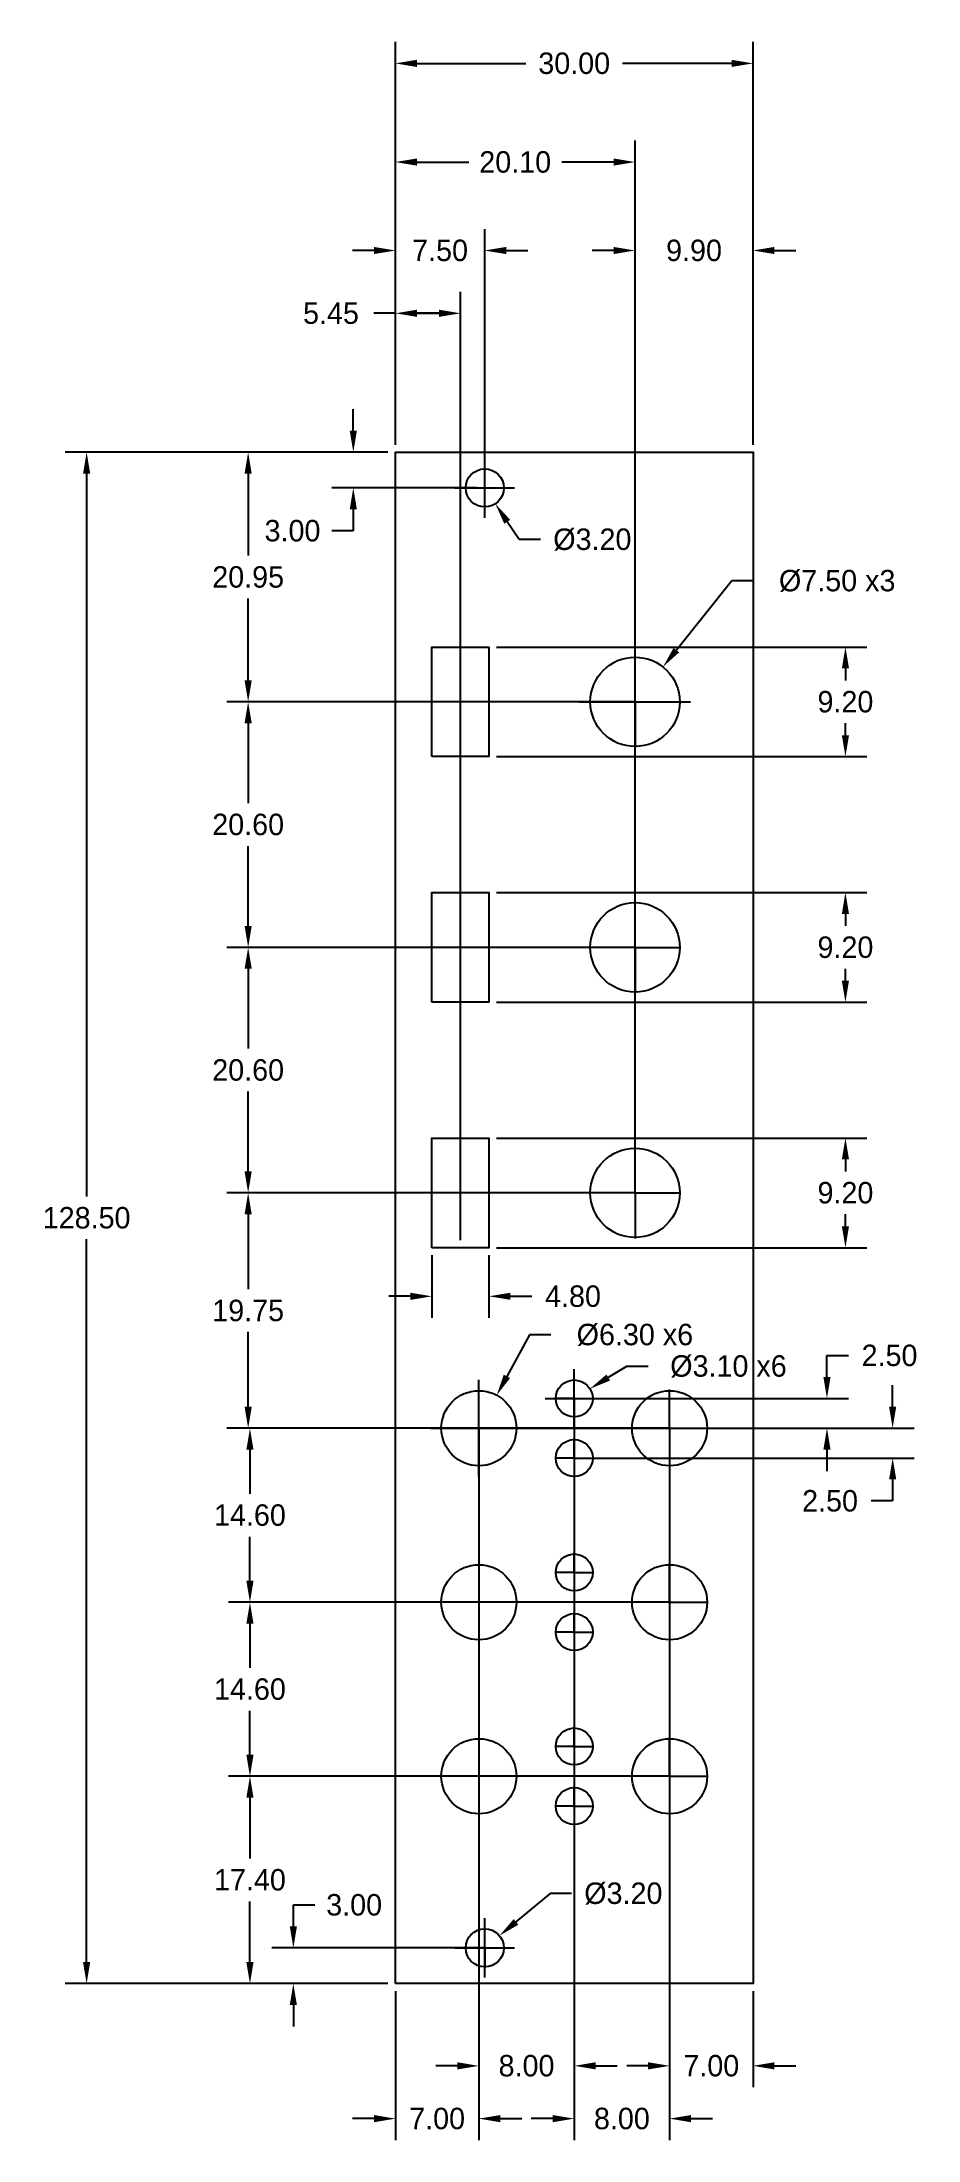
# Model space of a CAD drawing. Header units: millimetres. Extents: x -29 to 44, y -13 to 163.
import ezdxf

# ---------------------------------------------------------------- set-up
doc = ezdxf.new("R2010")
doc.units = ezdxf.units.MM
doc.header["$MEASUREMENT"] = 0
doc.layers.add('Dimensions', color=1, linetype='Continuous')
doc.layers.add('Panel', color=7, linetype='Continuous')
doc.dimstyles.get("Standard").update_dxf_attribs({"dimscale": 10, "dimtxt": 0.18, "dimasz": 0.18, "dimexe": 0.18, "dimexo": 0.0625, "dimgap": 0.09, "dimtad": 0, "dimtih": 1, "dimtoh": 1, "dimzin": 0, "dimdsep": 46, "dimtxsty": 'Standard', "dimcen": -0.09, "dimadec": 0, "dimazin": 0, "dimtfac": 1, "dimtdec": 4, "dimtofl": 0, "dimtmove": 0, "dimatfit": 3, "dimfxl": 1, "dimtolj": 1, "dimtzin": 0, "dimarcsym": 0})

# ---------------------------------------------------------------- blocks, each defined once
blk = doc.blocks.new('*D156')
at = {"layer": 'Dimensions', "color": 0}
for p, q in [((7.7, 123.01), (7.7, 128.01)), ((5.2, 125.51), (10.2, 125.51))]:
    blk.add_line(p, q, dxfattribs=at)
at = {"layer": 'Dimensions', "color": 0, "lineweight": -2}
for p, q in [((10.57, 121.17), (9.58, 122.67)), ((12.37, 121.17), (10.57, 121.17))]:
    blk.add_line(p, q, dxfattribs=at)
at = {"layer": 'Dimensions', "color": 0}
blk.add_solid([(9.83, 122.84), (9.33, 122.51), (8.58, 124.18)], dxfattribs=at)
at = {"layer": 'Dimensions', "color": 0, "insert": (16.72, 121.17), "char_height": 1.8, "attachment_point": 5}
blk.add_mtext('\\A1;%%c3.20', dxfattribs=at)
blk = doc.blocks.new('*D209')
at = {"layer": 'Dimensions', "color": 0, "lineweight": -2}
for p, q in [((22.58, 17.41), (-13.8, 17.41)), ((-12, 15.61), (-12, 10.51)), ((-12, 1.81), (-12, 6.91)), ((-0.43, 0.01), (-13.8, 0.01))]:
    blk.add_line(p, q, dxfattribs=at)
at = {"layer": 'Dimensions', "color": 0}
for points in [[(-11.7, 15.61), (-12.3, 15.61), (-12, 17.41)], [(-12.3, 1.81), (-11.7, 1.81), (-12, 0.01)]]:
    blk.add_solid(points, dxfattribs=at)
at = {"layer": 'Dimensions', "color": 0, "insert": (-12, 8.71), "char_height": 1.8, "attachment_point": 5}
blk.add_mtext('\\A1;17.40', dxfattribs=at)
blk = doc.blocks.new('*D210')
at = {"layer": 'Dimensions', "color": 0, "lineweight": -2}
for p, q in [((22.58, 32.01), (-13.8, 32.01)), ((-12, 30.21), (-12, 26.51)), ((-12, 19.21), (-12, 22.91)), ((22.58, 17.41), (-13.8, 17.41))]:
    blk.add_line(p, q, dxfattribs=at)
at = {"layer": 'Dimensions', "color": 0}
for points in [[(-11.7, 30.21), (-12.3, 30.21), (-12, 32.01)], [(-12.3, 19.21), (-11.7, 19.21), (-12, 17.41)]]:
    blk.add_solid(points, dxfattribs=at)
at = {"layer": 'Dimensions', "color": 0, "insert": (-12, 24.71), "char_height": 1.8, "attachment_point": 5}
blk.add_mtext('\\A1;14.60', dxfattribs=at)
blk = doc.blocks.new('*D211')
at = {"layer": 'Dimensions', "color": 0, "lineweight": -2}
for p, q in [((22.58, 46.61), (-13.8, 46.61)), ((-12, 44.81), (-12, 41.11)), ((-12, 33.81), (-12, 37.51)), ((22.58, 32.01), (-13.8, 32.01))]:
    blk.add_line(p, q, dxfattribs=at)
at = {"layer": 'Dimensions', "color": 0}
for points in [[(-11.7, 44.81), (-12.3, 44.81), (-12, 46.61)], [(-12.3, 33.81), (-11.7, 33.81), (-12, 32.01)]]:
    blk.add_solid(points, dxfattribs=at)
at = {"layer": 'Dimensions', "color": 0, "insert": (-12, 39.31), "char_height": 1.8, "attachment_point": 5}
blk.add_mtext('\\A1;14.60', dxfattribs=at)
blk = doc.blocks.new('*D212')
at = {"layer": 'Dimensions', "color": 0, "lineweight": -2}
for p, q in [((19.68, 66.36), (-13.95, 66.36)), ((-12.15, 64.56), (-12.15, 58.28)), ((-12.15, 48.41), (-12.15, 54.69)), ((22.58, 46.61), (-13.95, 46.61))]:
    blk.add_line(p, q, dxfattribs=at)
at = {"layer": 'Dimensions', "color": 0}
for points in [[(-11.85, 64.56), (-12.45, 64.56), (-12.15, 66.36)], [(-12.45, 48.41), (-11.85, 48.41), (-12.15, 46.61)]]:
    blk.add_solid(points, dxfattribs=at)
at = {"layer": 'Dimensions', "color": 0, "insert": (-12.15, 56.48), "char_height": 1.8, "attachment_point": 5}
blk.add_mtext('\\A1;19.75', dxfattribs=at)
blk = doc.blocks.new('*D213')
at = {"layer": 'Dimensions', "color": 0, "lineweight": -2}
for p, q in [((8.68, 70.96), (39.75, 70.96)), ((37.95, 69.16), (37.95, 68.16)), ((37.95, 63.56), (37.95, 64.56)), ((8.68, 61.76), (39.75, 61.76))]:
    blk.add_line(p, q, dxfattribs=at)
at = {"layer": 'Dimensions', "color": 0}
for points in [[(38.25, 69.16), (37.65, 69.16), (37.95, 70.96)], [(37.65, 63.56), (38.25, 63.56), (37.95, 61.76)]]:
    blk.add_solid(points, dxfattribs=at)
at = {"layer": 'Dimensions', "color": 0, "insert": (37.95, 66.36), "char_height": 1.8, "attachment_point": 5}
blk.add_mtext('\\A1;9.20', dxfattribs=at)
blk = doc.blocks.new('*D214')
at = {"layer": 'Dimensions', "color": 0, "lineweight": -2}
for p, q in [((8.68, 91.56), (39.75, 91.56)), ((37.95, 89.76), (37.95, 88.76)), ((37.95, 84.16), (37.95, 85.16)), ((8.68, 82.36), (39.75, 82.36))]:
    blk.add_line(p, q, dxfattribs=at)
at = {"layer": 'Dimensions', "color": 0}
for points in [[(38.25, 89.76), (37.65, 89.76), (37.95, 91.56)], [(37.65, 84.16), (38.25, 84.16), (37.95, 82.36)]]:
    blk.add_solid(points, dxfattribs=at)
at = {"layer": 'Dimensions', "color": 0, "insert": (37.95, 86.96), "char_height": 1.8, "attachment_point": 5}
blk.add_mtext('\\A1;9.20', dxfattribs=at)
blk = doc.blocks.new('*D215')
at = {"layer": 'Dimensions', "color": 0, "lineweight": -2}
for p, q in [((8.68, 112.16), (39.75, 112.16)), ((37.95, 110.36), (37.95, 109.36)), ((37.95, 104.76), (37.95, 105.76)), ((8.68, 102.96), (39.75, 102.96))]:
    blk.add_line(p, q, dxfattribs=at)
at = {"layer": 'Dimensions', "color": 0}
for points in [[(38.25, 110.36), (37.65, 110.36), (37.95, 112.16)], [(37.65, 104.76), (38.25, 104.76), (37.95, 102.96)]]:
    blk.add_solid(points, dxfattribs=at)
at = {"layer": 'Dimensions', "color": 0, "insert": (37.95, 107.56), "char_height": 1.8, "attachment_point": 5}
blk.add_mtext('\\A1;9.20', dxfattribs=at)
blk = doc.blocks.new('*D216')
at = {"layer": 'Dimensions', "color": 0, "lineweight": -2}
for p, q in [((19.68, 86.96), (-13.95, 86.96)), ((-12.15, 85.16), (-12.15, 78.46)), ((-12.15, 68.16), (-12.15, 74.86)), ((19.68, 66.36), (-13.95, 66.36))]:
    blk.add_line(p, q, dxfattribs=at)
at = {"layer": 'Dimensions', "color": 0}
for points in [[(-11.85, 85.16), (-12.45, 85.16), (-12.15, 86.96)], [(-12.45, 68.16), (-11.85, 68.16), (-12.15, 66.36)]]:
    blk.add_solid(points, dxfattribs=at)
at = {"layer": 'Dimensions', "color": 0, "insert": (-12.15, 76.66), "char_height": 1.8, "attachment_point": 5}
blk.add_mtext('\\A1;20.60', dxfattribs=at)
blk = doc.blocks.new('*D217')
at = {"layer": 'Dimensions', "color": 0, "lineweight": -2}
for p, q in [((19.68, 107.56), (-13.95, 107.56)), ((-12.15, 105.76), (-12.15, 99.06)), ((-12.15, 88.76), (-12.15, 95.46)), ((19.68, 86.96), (-13.95, 86.96))]:
    blk.add_line(p, q, dxfattribs=at)
at = {"layer": 'Dimensions', "color": 0}
for points in [[(-11.85, 105.76), (-12.45, 105.76), (-12.15, 107.56)], [(-12.45, 88.76), (-11.85, 88.76), (-12.15, 86.96)]]:
    blk.add_solid(points, dxfattribs=at)
at = {"layer": 'Dimensions', "color": 0, "insert": (-12.15, 97.26), "char_height": 1.8, "attachment_point": 5}
blk.add_mtext('\\A1;20.60', dxfattribs=at)
blk = doc.blocks.new('*D218')
at = {"layer": 'Dimensions', "color": 0, "lineweight": -2}
for p, q in [((-0.43, 128.51), (-13.95, 128.51)), ((-12.15, 126.71), (-12.15, 119.83)), ((-12.15, 109.36), (-12.15, 116.23)), ((19.68, 107.56), (-13.95, 107.56))]:
    blk.add_line(p, q, dxfattribs=at)
at = {"layer": 'Dimensions', "color": 0}
for points in [[(-11.85, 126.71), (-12.45, 126.71), (-12.15, 128.51)], [(-12.45, 109.36), (-11.85, 109.36), (-12.15, 107.56)]]:
    blk.add_solid(points, dxfattribs=at)
at = {"layer": 'Dimensions', "color": 0, "insert": (-12.15, 118.03), "char_height": 1.8, "attachment_point": 5}
blk.add_mtext('\\A1;20.95', dxfattribs=at)
blk = doc.blocks.new('*D219')
at = {"layer": 'Dimensions', "color": 0, "lineweight": -2}
for p, q in [((-0.43, 128.51), (-27.5, 128.51)), ((-25.7, 126.71), (-25.7, 66.06)), ((-25.7, 1.81), (-25.7, 62.46)), ((-0.43, 0.01), (-27.5, 0.01))]:
    blk.add_line(p, q, dxfattribs=at)
at = {"layer": 'Dimensions', "color": 0}
for points in [[(-25.4, 126.71), (-26, 126.71), (-25.7, 128.51)], [(-26, 1.81), (-25.4, 1.81), (-25.7, 0.01)]]:
    blk.add_solid(points, dxfattribs=at)
at = {"layer": 'Dimensions', "color": 0, "insert": (-25.7, 64.26), "char_height": 1.8, "attachment_point": 5}
blk.add_mtext('\\A1;128.50', dxfattribs=at)
blk = doc.blocks.new('*D220')
at = {"layer": 'Dimensions', "color": 0, "lineweight": -2}
for p, q in [((-8.36, 6.61), (-6.56, 6.61)), ((-8.36, 4.81), (-8.36, 6.61)), ((7.07, 3.01), (-10.16, 3.01)), ((-0.43, 0.01), (-10.16, 0.01)), ((-8.36, -1.79), (-8.36, -3.59))]:
    blk.add_line(p, q, dxfattribs=at)
at = {"layer": 'Dimensions', "color": 0}
for points in [[(-8.66, 4.81), (-8.06, 4.81), (-8.36, 3.01)], [(-8.06, -1.79), (-8.66, -1.79), (-8.36, 0.01)]]:
    blk.add_solid(points, dxfattribs=at)
at = {"layer": 'Dimensions', "color": 0, "insert": (-3.26, 6.61), "char_height": 1.8, "attachment_point": 5}
blk.add_mtext('\\A1;3.00', dxfattribs=at)
blk = doc.blocks.new('*D221')
at = {"layer": 'Dimensions', "color": 0, "lineweight": -2}
for p, q in [((7.2, 45.98), (7.2, -13.12)), ((0.2, -0.62), (0.2, -13.12)), ((-1.6, -11.32), (-3.4, -11.32)), ((9, -11.32), (10.8, -11.32))]:
    blk.add_line(p, q, dxfattribs=at)
at = {"layer": 'Dimensions', "color": 0}
for points in [[(-1.6, -11.62), (-1.6, -11.02), (0.2, -11.32)], [(9, -11.02), (9, -11.62), (7.2, -11.32)]]:
    blk.add_solid(points, dxfattribs=at)
at = {"layer": 'Dimensions', "color": 0, "insert": (3.7, -11.32), "char_height": 1.8, "attachment_point": 5}
blk.add_mtext('\\A1;7.00', dxfattribs=at)
blk = doc.blocks.new('*D222')
at = {"layer": 'Dimensions', "color": 0, "lineweight": -2}
for p, q in [((15.2, 48.48), (15.2, -8.69)), ((7.2, 45.98), (7.2, -8.69)), ((5.4, -6.89), (3.6, -6.89)), ((17, -6.89), (18.8, -6.89))]:
    blk.add_line(p, q, dxfattribs=at)
at = {"layer": 'Dimensions', "color": 0}
for points in [[(5.4, -7.19), (5.4, -6.59), (7.2, -6.89)], [(17, -6.59), (17, -7.19), (15.2, -6.89)]]:
    blk.add_solid(points, dxfattribs=at)
at = {"layer": 'Dimensions', "color": 0, "insert": (11.2, -6.89), "char_height": 1.8, "attachment_point": 5}
blk.add_mtext('\\A1;8.00', dxfattribs=at)
blk = doc.blocks.new('*D223')
at = {"layer": 'Dimensions', "color": 0, "lineweight": -2}
for p, q in [((15.2, 48.48), (15.2, -13.12)), ((23.2, 45.98), (23.2, -13.12)), ((13.4, -11.32), (11.6, -11.32)), ((25, -11.32), (26.8, -11.32))]:
    blk.add_line(p, q, dxfattribs=at)
at = {"layer": 'Dimensions', "color": 0}
for points in [[(13.4, -11.62), (13.4, -11.02), (15.2, -11.32)], [(25, -11.02), (25, -11.62), (23.2, -11.32)]]:
    blk.add_solid(points, dxfattribs=at)
at = {"layer": 'Dimensions', "color": 0, "insert": (19.2, -11.32), "char_height": 1.8, "attachment_point": 5}
blk.add_mtext('\\A1;8.00', dxfattribs=at)
blk = doc.blocks.new('*D224')
at = {"layer": 'Dimensions', "color": 0, "lineweight": -2}
for p, q in [((23.2, 45.98), (23.2, -8.69)), ((30.2, -0.62), (30.2, -8.69)), ((21.4, -6.89), (19.6, -6.89)), ((32, -6.89), (33.8, -6.89))]:
    blk.add_line(p, q, dxfattribs=at)
at = {"layer": 'Dimensions', "color": 0}
for points in [[(21.4, -7.19), (21.4, -6.59), (23.2, -6.89)], [(32, -6.59), (32, -7.19), (30.2, -6.89)]]:
    blk.add_solid(points, dxfattribs=at)
at = {"layer": 'Dimensions', "color": 0, "insert": (26.7, -6.89), "char_height": 1.8, "attachment_point": 5}
blk.add_mtext('\\A1;7.00', dxfattribs=at)
blk = doc.blocks.new('*D226')
at = {"layer": 'Dimensions', "color": 0, "lineweight": -2}
for p, q in [((0.2, 129.13), (0.2, 141.96)), ((5.65, 62.39), (5.65, 141.96)), ((0.2, 140.16), (-1.6, 140.16)), ((3.85, 140.16), (2, 140.16)), ((2, 140.16), (3.85, 140.16))]:
    blk.add_line(p, q, dxfattribs=at)
at = {"layer": 'Dimensions', "color": 0}
for points in [[(2, 140.46), (2, 139.86), (0.2, 140.16)], [(3.85, 139.86), (3.85, 140.46), (5.65, 140.16)]]:
    blk.add_solid(points, dxfattribs=at)
at = {"layer": 'Dimensions', "color": 0, "insert": (-5.2, 140.16), "char_height": 1.8, "attachment_point": 5}
blk.add_mtext('\\A1;5.45', dxfattribs=at)
blk = doc.blocks.new('*D227')
at = {"layer": 'Dimensions', "color": 0, "lineweight": -2}
for p, q in [((0.2, 129.13), (0.2, 147.23)), ((7.7, 126.14), (7.7, 147.23)), ((-1.6, 145.43), (-3.4, 145.43)), ((9.5, 145.43), (11.3, 145.43))]:
    blk.add_line(p, q, dxfattribs=at)
at = {"layer": 'Dimensions', "color": 0}
for points in [[(-1.6, 145.13), (-1.6, 145.73), (0.2, 145.43)], [(9.5, 145.73), (9.5, 145.13), (7.7, 145.43)]]:
    blk.add_solid(points, dxfattribs=at)
at = {"layer": 'Dimensions', "color": 0, "insert": (3.95, 145.43), "char_height": 1.8, "attachment_point": 5}
blk.add_mtext('\\A1;7.50', dxfattribs=at)
blk = doc.blocks.new('*D229')
at = {"layer": 'Dimensions', "color": 0, "lineweight": -2}
for p, q in [((0.2, 129.13), (0.2, 162.93)), ((30.2, 129.13), (30.2, 162.93)), ((2, 161.13), (11.15, 161.13)), ((28.4, 161.13), (19.25, 161.13))]:
    blk.add_line(p, q, dxfattribs=at)
at = {"layer": 'Dimensions', "color": 0}
for points in [[(2, 161.43), (2, 160.83), (0.2, 161.13)], [(28.4, 160.83), (28.4, 161.43), (30.2, 161.13)]]:
    blk.add_solid(points, dxfattribs=at)
at = {"layer": 'Dimensions', "color": 0, "insert": (15.2, 161.13), "char_height": 1.8, "attachment_point": 5}
blk.add_mtext('\\A1;30.00', dxfattribs=at)
blk = doc.blocks.new('*D230')
at = {"layer": 'Dimensions', "color": 0, "lineweight": -2}
for p, q in [((3.25, 61.14), (3.25, 55.88)), ((8.05, 61.14), (8.05, 55.88)), ((1.45, 57.68), (-0.35, 57.68)), ((9.85, 57.68), (11.65, 57.68))]:
    blk.add_line(p, q, dxfattribs=at)
at = {"layer": 'Dimensions', "color": 0}
for points in [[(1.45, 57.38), (1.45, 57.98), (3.25, 57.68)], [(9.85, 57.98), (9.85, 57.38), (8.05, 57.68)]]:
    blk.add_solid(points, dxfattribs=at)
at = {"layer": 'Dimensions', "color": 0, "insert": (15.1, 57.68), "char_height": 1.8, "attachment_point": 5}
blk.add_mtext('\\A1;4.80', dxfattribs=at)
blk = doc.blocks.new('*D231')
at = {"layer": 'Dimensions', "color": 0, "lineweight": -2}
for p, q in [((28.41, 117.7), (23.77, 111.89)), ((30.21, 117.7), (28.41, 117.7))]:
    blk.add_line(p, q, dxfattribs=at)
at = {"layer": 'Dimensions', "color": 0}
for p, q in [((20.3, 102.91), (20.3, 112.21)), ((15.65, 107.56), (24.95, 107.56))]:
    blk.add_line(p, q, dxfattribs=at)
blk.add_solid([(23.53, 112.08), (24, 111.71), (22.64, 110.49)], dxfattribs=at)
at = {"layer": 'Dimensions', "color": 0, "insert": (37.26, 117.7), "char_height": 1.8, "attachment_point": 5}
blk.add_mtext('\\A1;%%c7.50 x3', dxfattribs=at)
blk = doc.blocks.new('*D232')
at = {"layer": 'Dimensions', "color": 0, "lineweight": -2}
for p, q in [((41.91, 48.41), (41.91, 50.21)), ((7.83, 46.61), (43.71, 46.61)), ((15.83, 44.11), (43.71, 44.11)), ((41.91, 42.31), (41.91, 40.51)), ((41.91, 40.51), (40.11, 40.51))]:
    blk.add_line(p, q, dxfattribs=at)
at = {"layer": 'Dimensions', "color": 0}
for points in [[(41.61, 48.41), (42.21, 48.41), (41.91, 46.61)], [(42.21, 42.31), (41.61, 42.31), (41.91, 44.11)]]:
    blk.add_solid(points, dxfattribs=at)
at = {"layer": 'Dimensions', "color": 0, "insert": (36.66, 40.51), "char_height": 1.8, "attachment_point": 5}
blk.add_mtext('\\A1;2.50', dxfattribs=at)
blk = doc.blocks.new('*D233')
at = {"layer": 'Dimensions', "color": 0, "lineweight": -2}
for p, q in [((36.4, 52.71), (38.2, 52.71)), ((36.4, 50.91), (36.4, 52.71)), ((15.83, 49.11), (38.2, 49.11)), ((23.83, 46.61), (38.2, 46.61)), ((36.4, 44.81), (36.4, 43.01))]:
    blk.add_line(p, q, dxfattribs=at)
at = {"layer": 'Dimensions', "color": 0}
for points in [[(36.1, 50.91), (36.7, 50.91), (36.4, 49.11)], [(36.7, 44.81), (36.1, 44.81), (36.4, 46.61)]]:
    blk.add_solid(points, dxfattribs=at)
at = {"layer": 'Dimensions', "color": 0, "insert": (41.65, 52.71), "char_height": 1.8, "attachment_point": 5}
blk.add_mtext('\\A1;2.50', dxfattribs=at)
blk = doc.blocks.new('*D234')
at = {"layer": 'Dimensions', "color": 0, "lineweight": -2}
for p, q in [((-3.33, 130.31), (-3.33, 132.11)), ((-0.43, 128.51), (-5.13, 128.51)), ((7.07, 125.51), (-5.13, 125.51)), ((-3.33, 123.71), (-3.33, 121.91)), ((-3.33, 121.91), (-5.13, 121.91))]:
    blk.add_line(p, q, dxfattribs=at)
at = {"layer": 'Dimensions', "color": 0}
for points in [[(-3.63, 130.31), (-3.03, 130.31), (-3.33, 128.51)], [(-3.03, 123.71), (-3.63, 123.71), (-3.33, 125.51)]]:
    blk.add_solid(points, dxfattribs=at)
at = {"layer": 'Dimensions', "color": 0, "insert": (-8.43, 121.91), "char_height": 1.8, "attachment_point": 5}
blk.add_mtext('\\A1;3.00', dxfattribs=at)
blk = doc.blocks.new('*D235')
at = {"layer": 'Dimensions', "color": 0, "lineweight": -2}
for p, q in [((13.17, 7.56), (10.31, 5.18)), ((14.97, 7.56), (13.17, 7.56))]:
    blk.add_line(p, q, dxfattribs=at)
at = {"layer": 'Dimensions', "color": 0}
for p, q in [((7.7, 0.51), (7.7, 5.51)), ((5.2, 3.01), (10.2, 3.01))]:
    blk.add_line(p, q, dxfattribs=at)
blk.add_solid([(10.12, 5.42), (10.51, 4.95), (8.93, 4.03)], dxfattribs=at)
at = {"layer": 'Dimensions', "color": 0, "insert": (19.32, 7.56), "char_height": 1.8, "attachment_point": 5}
blk.add_mtext('\\A1;%%c3.20', dxfattribs=at)
blk = doc.blocks.new('*D236')
at = {"layer": 'Dimensions', "color": 0, "lineweight": -2}
for p, q in [((11.44, 54.44), (9.56, 50.96)), ((13.24, 54.44), (11.44, 54.44))]:
    blk.add_line(p, q, dxfattribs=at)
at = {"layer": 'Dimensions', "color": 0}
for p, q in [((7.2, 42.56), (7.2, 50.66)), ((3.15, 46.61), (11.25, 46.61))]:
    blk.add_line(p, q, dxfattribs=at)
blk.add_solid([(9.29, 51.11), (9.82, 50.82), (8.7, 49.38)], dxfattribs=at)
at = {"layer": 'Dimensions', "color": 0, "insert": (20.29, 54.44), "char_height": 1.8, "attachment_point": 5}
blk.add_mtext('\\A1;%%c6.30 x6', dxfattribs=at)
blk = doc.blocks.new('*D237')
at = {"layer": 'Dimensions', "color": 0, "lineweight": -2}
for p, q in [((0.2, 129.13), (0.2, 154.65)), ((20.3, 66.98), (20.3, 154.65)), ((2, 152.85), (6.35, 152.85)), ((18.5, 152.85), (14.15, 152.85))]:
    blk.add_line(p, q, dxfattribs=at)
at = {"layer": 'Dimensions', "color": 0}
for points in [[(2, 153.15), (2, 152.55), (0.2, 152.85)], [(18.5, 152.55), (18.5, 153.15), (20.3, 152.85)]]:
    blk.add_solid(points, dxfattribs=at)
at = {"layer": 'Dimensions', "color": 0, "insert": (10.25, 152.85), "char_height": 1.8, "attachment_point": 5}
blk.add_mtext('\\A1;20.10', dxfattribs=at)
blk = doc.blocks.new('*D238')
at = {"layer": 'Dimensions', "color": 0, "lineweight": -2}
for p, q in [((20.3, 66.98), (20.3, 147.23)), ((30.2, 129.13), (30.2, 147.23)), ((18.5, 145.43), (16.7, 145.43)), ((32, 145.43), (33.8, 145.43))]:
    blk.add_line(p, q, dxfattribs=at)
at = {"layer": 'Dimensions', "color": 0}
for points in [[(18.5, 145.13), (18.5, 145.73), (20.3, 145.43)], [(32, 145.73), (32, 145.13), (30.2, 145.43)]]:
    blk.add_solid(points, dxfattribs=at)
at = {"layer": 'Dimensions', "color": 0, "insert": (25.25, 145.43), "char_height": 1.8, "attachment_point": 5}
blk.add_mtext('\\A1;9.90', dxfattribs=at)
blk = doc.blocks.new('*D239')
at = {"layer": 'Dimensions', "color": 0}
for p, q in [((15.2, 46.66), (15.2, 51.56)), ((12.75, 49.11), (17.65, 49.11))]:
    blk.add_line(p, q, dxfattribs=at)
at = {"layer": 'Dimensions', "color": 0, "lineweight": -2}
for p, q in [((19.59, 51.8), (18.06, 50.86)), ((21.39, 51.8), (19.59, 51.8))]:
    blk.add_line(p, q, dxfattribs=at)
at = {"layer": 'Dimensions', "color": 0}
blk.add_solid([(17.9, 51.12), (18.21, 50.61), (16.52, 49.92)], dxfattribs=at)
at = {"layer": 'Dimensions', "color": 0, "insert": (28.14, 51.8), "char_height": 1.8, "attachment_point": 5}
blk.add_mtext('\\A1;%%c3.10 x6', dxfattribs=at)

msp = doc.modelspace()

# ---------------------------------------------------------------- linework, layer by layer
at = {"layer": 'Dimensions'}
for p, q in [((20.302, 107.56), (20.302, 111.4)), ((20.302, 107.56), (16.462, 107.56)), ((20.302, 107.56), (24.142, 107.56)), ((20.302, 107.56), (20.302, 103.72)), ((20.302, 86.96), (20.302, 90.8)), ((20.302, 86.96), (16.462, 86.96)), ((20.302, 86.96), (24.142, 86.96)), ((20.302, 86.96), (20.302, 83.12)), ((20.302, 66.36), (20.302, 70.2)), ((20.302, 66.36), (16.462, 66.36)), ((20.302, 66.36), (24.142, 66.36)), ((20.302, 66.36), (20.302, 62.52)), ((7.202, 46.61), (7.202, 49.85)), ((15.202, 49.11), (15.202, 50.75)), ((23.202, 46.61), (23.202, 49.85)), ((15.202, 49.11), (13.562, 49.11)), ((15.202, 49.11), (16.842, 49.11)), ((15.202, 49.11), (15.202, 47.47)), ((7.202, 46.61), (3.962, 46.61)), ((7.202, 46.61), (10.442, 46.61)), ((7.202, 46.61), (7.202, 43.37)), ((23.202, 46.61), (19.962, 46.61)), ((23.202, 46.61), (26.442, 46.61)), ((23.202, 46.61), (23.202, 43.37)), ((15.202, 44.11), (13.562, 44.11)), ((15.202, 44.11), (15.202, 45.75)), ((15.202, 44.11), (16.842, 44.11)), ((15.202, 44.11), (15.202, 42.47)), ((15.202, 34.51), (15.202, 36.15)), ((23.202, 32.01), (23.202, 35.25)), ((15.202, 34.51), (13.562, 34.51)), ((15.202, 34.51), (16.842, 34.51)), ((15.202, 34.51), (15.202, 32.87)), ((23.202, 32.01), (19.962, 32.01)), ((23.202, 32.01), (26.442, 32.01)), ((23.202, 32.01), (23.202, 28.77)), ((15.202, 29.51), (15.202, 31.15)), ((15.202, 29.51), (13.562, 29.51)), ((15.202, 29.51), (16.842, 29.51)), ((15.202, 29.51), (15.202, 27.87)), ((15.202, 19.91), (15.202, 21.55)), ((15.202, 19.91), (13.562, 19.91)), ((15.202, 19.91), (16.842, 19.91)), ((15.202, 19.91), (15.202, 18.27)), ((23.202, 17.41), (23.202, 20.65)), ((15.202, 14.91), (15.202, 16.55)), ((23.202, 17.41), (19.962, 17.41)), ((23.202, 17.41), (26.442, 17.41)), ((23.202, 17.41), (23.202, 14.17)), ((15.202, 14.91), (13.562, 14.91)), ((15.202, 14.91), (16.842, 14.91)), ((15.202, 14.91), (15.202, 13.27)), ((7.7, 3.01), (7.7, 4.7)), ((7.7, 3.01), (6.01, 3.01)), ((7.7, 3.01), (9.39, 3.01)), ((7.7, 3.01), (7.7, 1.32))]:
    msp.add_line(p, q, dxfattribs=at)
at = {"layer": 'Panel'}
for points in [[(0.2, 0.01), (0.2, 128.51), (30.2, 128.51), (30.2, 0.01)], [(3.252, 102.96), (3.252, 112.16), (8.052, 112.16), (8.052, 102.96)], [(3.252, 82.36), (3.252, 91.56), (8.052, 91.56), (8.052, 82.36)], [(3.252, 61.76), (3.252, 70.96), (8.052, 70.96), (8.052, 61.76)]]:
    msp.add_lwpolyline(points, close=True, dxfattribs=at)
for centre, radius in [((7.7, 125.51), 1.6), ((20.302, 107.56), 3.75), ((20.302, 86.96), 3.75), ((20.302, 66.36), 3.75), ((7.202, 46.61), 3.15), ((15.202, 49.11), 1.55), ((23.202, 46.61), 3.15), ((15.202, 44.11), 1.55), ((15.202, 34.51), 1.55), ((7.202, 32.01), 3.15), ((23.202, 32.01), 3.15), ((15.202, 29.51), 1.55), ((15.202, 19.91), 1.55), ((7.202, 17.41), 3.15), ((23.202, 17.41), 3.15), ((15.202, 14.91), 1.55), ((7.7, 3.01), 1.6)]:
    msp.add_circle(centre, radius, dxfattribs=at)

# ---------------------------------------------------------------- dimensions: what is measured, and where the dimension line sits
at = {"layer": 'Dimensions'}
for base, p1, p2, picture, middle in [((30.2, 161.128), (0.2, 128.51), (30.2, 128.51), '*D229', (15.2, 161.128)), ((0.2, 152.85), (20.302, 66.36), (0.2, 128.51), '*D237', (10.251, 152.85)), ((0.2, 145.428), (7.7, 125.51), (0.2, 128.51), '*D227', (3.95, 145.428)), ((20.302, 145.428), (30.2, 128.51), (20.302, 66.36), '*D238', (25.251, 145.428)), ((0.2, 140.163), (5.652, 61.76), (0.2, 128.51), '*D226', (-5.2, 140.163)), ((8.052, 57.683), (3.252, 61.76), (8.052, 61.76), '*D230', (15.102, 57.683)), ((7.202, -6.892), (15.202, 49.11), (7.202, 46.61), '*D222', (11.202, -6.892)), ((23.202, -11.316), (15.202, 49.11), (23.202, 46.61), '*D223', (19.202, -11.316)), ((0.2, -11.316), (7.202, 46.61), (0.2, 0.01), '*D221', (3.701, -11.316)), ((30.2, -6.892), (23.202, 46.61), (30.2, 0.01), '*D224', (26.701, -6.892))]:
    dim = msp.add_linear_dim(base=base, p1=p1, p2=p2, dimstyle='Standard', override={"dimlfac": 1}, dxfattribs=at)
    dim.commit()
    dim.dimension.update_dxf_attribs({"geometry": picture, "text_midpoint": middle})
for base, p1, p2, picture, middle in [((-3.331, 125.51), (0.2, 128.51), (7.7, 125.51), '*D234', (-8.431, 121.91)), ((-25.696, 0.01), (0.2, 128.51), (0.2, 0.01), '*D219', (-25.696, 64.26)), ((-12.152, 128.51), (20.302, 107.56), (0.2, 128.51), '*D218', (-12.152, 118.035)), ((37.948, 112.16), (8.052, 102.96), (8.052, 112.16), '*D215', (37.948, 107.56)), ((-12.152, 107.56), (20.302, 86.96), (20.302, 107.56), '*D217', (-12.152, 97.26)), ((37.948, 82.36), (8.052, 91.56), (8.052, 82.36), '*D214', (37.948, 86.96)), ((-12.152, 86.96), (20.302, 66.36), (20.302, 86.96), '*D216', (-12.152, 76.66)), ((37.948, 61.76), (8.052, 70.96), (8.052, 61.76), '*D213', (37.948, 66.36)), ((-12.152, 66.36), (23.202, 46.61), (20.302, 66.36), '*D212', (-12.152, 56.485)), ((36.403, 49.11), (23.202, 46.61), (15.202, 49.11), '*D233', (41.653, 52.71)), ((41.912, 44.11), (7.202, 46.61), (15.202, 44.11), '*D232', (36.662, 40.51)), ((-12.002, 32.01), (23.202, 17.41), (23.202, 32.01), '*D210', (-12.002, 24.71)), ((-12.002, 17.41), (0.2, 0.01), (23.202, 17.41), '*D209', (-12.002, 8.71)), ((-8.364, 3.01), (0.2, 0.01), (7.7, 3.01), '*D220', (-3.264, 6.61))]:
    dim = msp.add_linear_dim(base=base, p1=p1, p2=p2, angle=90, dimstyle='Standard', override={"dimlfac": 1}, dxfattribs=at)
    dim.commit()
    dim.dimension.update_dxf_attribs({"geometry": picture, "text_midpoint": middle})
for p1, p2, picture, middle in [((6.817, 126.844), (8.583, 124.176), '*D156', (16.719, 121.173)), ((6.47, 1.987), (8.93, 4.033), '*D235', (19.323, 7.564))]:
    dim = msp.add_diameter_dim_2p(p1=p1, p2=p2, dimstyle='Standard', dxfattribs=at)
    dim.commit()
    dim.dimension.update_dxf_attribs({"geometry": picture, "text_midpoint": middle, "dimtype": 163})
for p1, p2, override, picture, middle in [((17.959, 104.632), (22.645, 110.488), {"dimpost": ' x3'}, '*D231', (37.262, 117.696)), ((5.703, 43.839), (8.7, 49.381), {"dimpost": ' x6'}, '*D236', (20.286, 54.44)), ((13.88, 48.3), (16.523, 49.92), {"dimpost": ' x6'}, '*D239', (28.142, 51.802))]:
    dim = msp.add_diameter_dim_2p(p1=p1, p2=p2, dimstyle='Standard', override=override, dxfattribs=at)
    dim.commit()
    dim.dimension.update_dxf_attribs({"geometry": picture, "text_midpoint": middle, "dimtype": 163})
dim = msp.add_aligned_dim(p1=(23.202, 32.01), p2=(23.202, 46.61), distance=35.204, dimstyle='Standard', override={"dimlfac": 1}, dxfattribs=at)
dim.commit()
dim.dimension.update_dxf_attribs({"geometry": '*D211', "text_midpoint": (-12.002, 39.31)})

doc.saveas('drawing.dxf')
